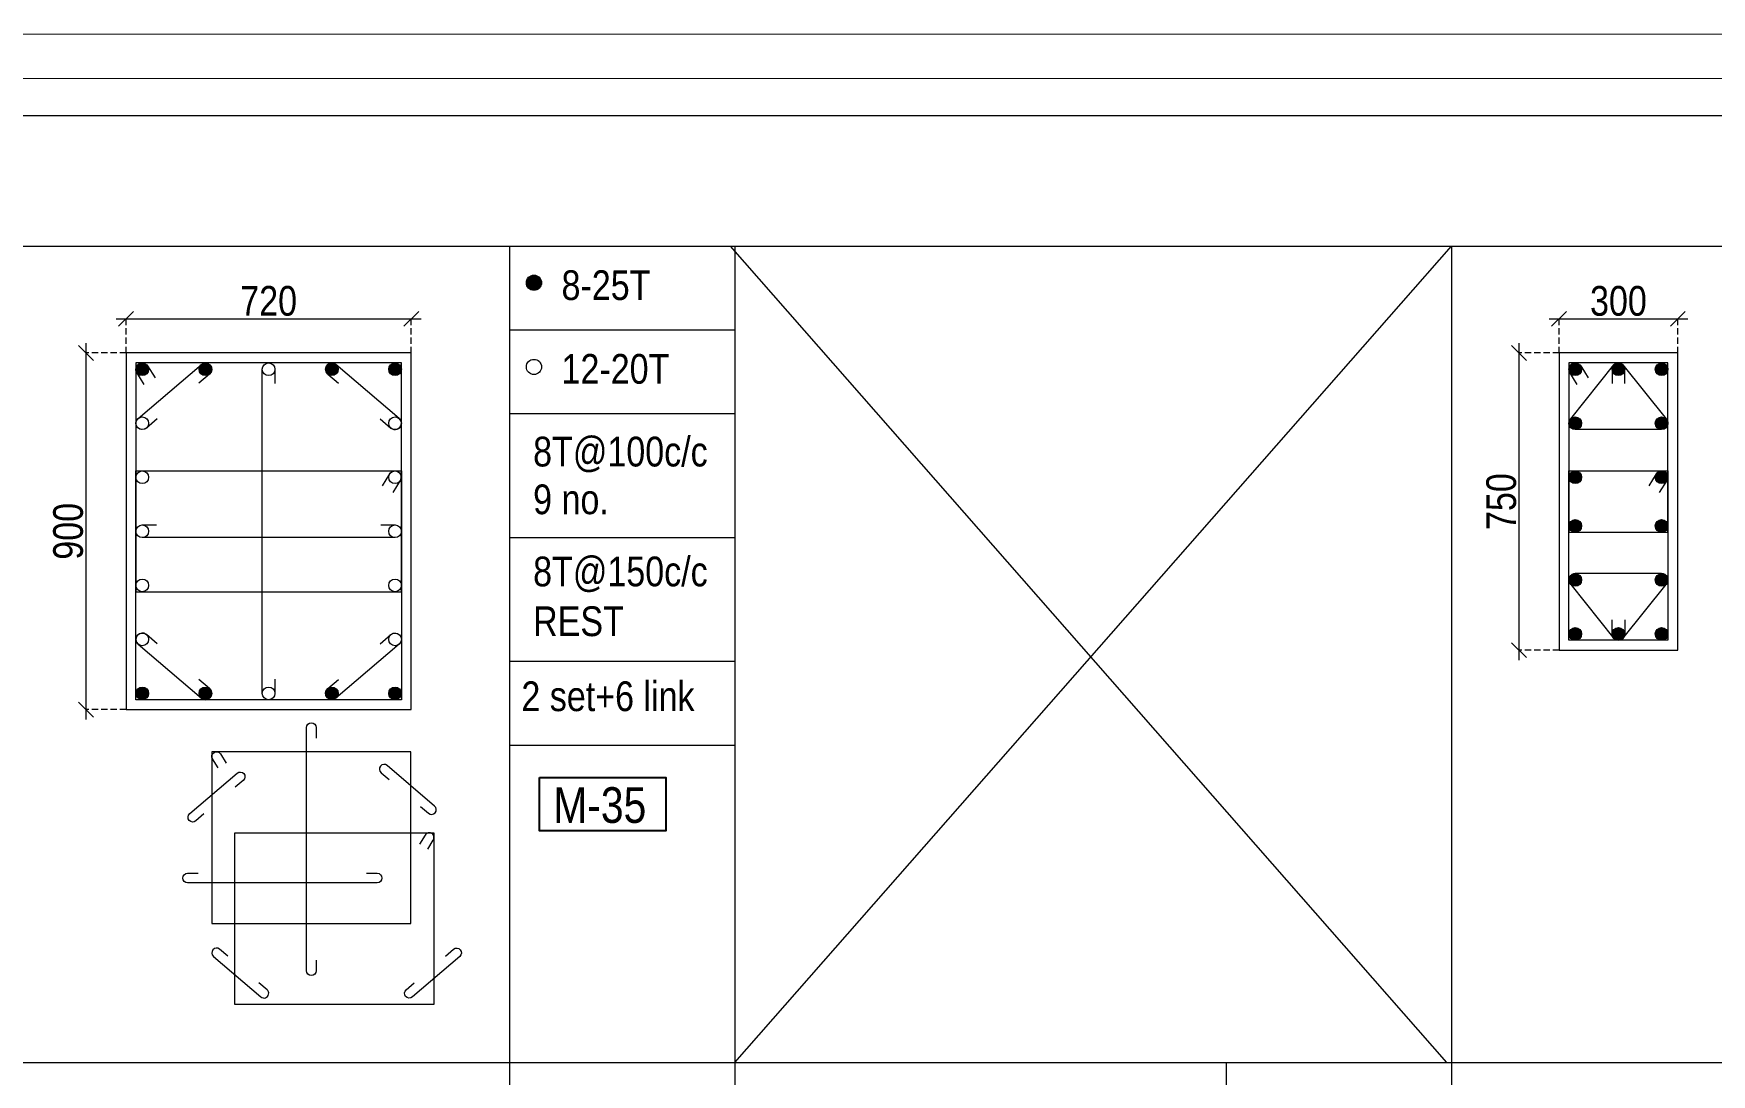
# Model space of a CAD drawing. Header units: millimetres. Extents: x 1112055 to 3390982, y -148532 to 766891.
# Drawn here: x 2161236 to 2178175, y 373830 to 384336 of the extents above; entities that cross this region are included whole.
import ezdxf
from ezdxf.enums import TextEntityAlignment as Align

# ---------------------------------------------------------------- set-up
doc = ezdxf.new("R2010")
doc.units = ezdxf.units.MM
doc.header["$PDMODE"] = 35
doc.header["$PDSIZE"] = -25
doc.linetypes.add('DASHED2', pattern=[0.375, 0.25, -0.125])
doc.linetypes.add('Hidden', pattern=[9.525, 6.35, -3.175])
for name, color, linetype, lineweight in [('B COL. SIZE DIM', 220, 'Continuous', 25), ('B COLSCH', 204, 'Continuous', 20), ('B COLUMN', 1, 'Hidden', 9), ('B STEEL', 34, 'Continuous', 15), ('B TITLE BLOCK', 250, 'Continuous', 0)]:
    doc.layers.add(name, color=color, linetype=linetype, lineweight=lineweight)
doc.layers.add('B TEXT', color=7, linetype='Continuous')
doc.styles.add('dim inside', font='romans.shx', dxfattribs={"width": 0.8, "height": 125})
doc.styles.add('SWINC', font='swissc.ttf')
doc.dimstyles.new('dim inside', dxfattribs={"dimtxt": 125, "dimasz": 100, "dimexe": 0, "dimexo": 0, "dimgap": 10, "dimtad": 0, "dimdec": 0, "dimzin": 0, "dimdsep": 46, "dimtxsty": 'dim inside', "dimblk": 'SMALL', "dimcen": 0.09, "dimadec": 0, "dimazin": 0, "dimtfac": 1, "dimtdec": 0, "dimtofl": 0, "dimtmove": 0, "dimatfit": 3, "dimfxl": 1, "dimtolj": 1, "dimtzin": 0, "dimarcsym": 2})

# ---------------------------------------------------------------- blocks, each defined once
blk = doc.blocks.new('_Oblique')
at = {"color": 0, "linetype": 'ByBlock', "lineweight": -2}
blk.add_line((-0.5, -0.5), (0.5, 0.5), dxfattribs=at)
blk = doc.blocks.new('*D1147')
at = {"layer": 'B COL. SIZE DIM', "color": 250, "lineweight": 9, "ltscale": 250, "transparency": 16777216}
blk.add_line((2162069, 381457), (2165149, 381457), dxfattribs=at)
at = {"layer": 'B COL. SIZE DIM', "color": 250, "linetype": 'DASHED2', "lineweight": 9, "ltscale": 250, "transparency": 16777216}
for p, q in [((2162169, 381112), (2162169, 381457)), ((2165049, 381112), (2165049, 381457))]:
    blk.add_line(p, q, dxfattribs=at)
at = {"layer": 'Defpoints', "color": 0, "ltscale": 250, "transparency": 16777216}
for p in [(2165049, 381457), (2162169, 381112), (2165049, 381112)]:
    blk.add_point(p, dxfattribs=at)
at = {"layer": 'B COL. SIZE DIM', "color": 250, "lineweight": 9, "ltscale": 250, "transparency": 16777216, "xscale": 150, "yscale": 150, "zscale": 150, "rotation": 180}
blk.add_blockref('_Oblique', (2162169, 381457), dxfattribs=at)
at = {"layer": 'B COL. SIZE DIM', "color": 250, "lineweight": 9, "ltscale": 250, "transparency": 16777216, "xscale": 150, "yscale": 150, "zscale": 150}
blk.add_blockref('_Oblique', (2165049, 381457), dxfattribs=at)
at = {"layer": 'B COL. SIZE DIM', "color": 6, "ltscale": 250, "transparency": 16777216, "insert": (2163609, 381636), "char_height": 300, "attachment_point": 5, "style": 'SWINC'}
blk.add_mtext('\\A1;720', dxfattribs=at)
blk = doc.blocks.new('*D1148')
at = {"layer": 'B COL. SIZE DIM', "color": 250, "lineweight": 9, "ltscale": 250, "transparency": 16777216}
blk.add_line((2161765, 381212), (2161765, 377412), dxfattribs=at)
at = {"layer": 'B COL. SIZE DIM', "color": 250, "linetype": 'DASHED2', "lineweight": 9, "ltscale": 250, "transparency": 16777216}
for p, q in [((2162169, 381112), (2161765, 381112)), ((2162169, 377512), (2161765, 377512))]:
    blk.add_line(p, q, dxfattribs=at)
at = {"layer": 'Defpoints', "color": 0, "ltscale": 250, "transparency": 16777216}
for p in [(2162169, 381112), (2161765, 377512), (2162169, 377512)]:
    blk.add_point(p, dxfattribs=at)
at = {"layer": 'B COL. SIZE DIM', "color": 250, "lineweight": 9, "ltscale": 250, "transparency": 16777216, "xscale": 150, "yscale": 150, "zscale": 150}
for p, rotation in [((2161765, 381112), 90), ((2161765, 377512), 270)]:
    blk.add_blockref('_Oblique', p, dxfattribs=dict(at, rotation=rotation))
at = {"layer": 'B COL. SIZE DIM', "color": 6, "ltscale": 250, "transparency": 16777216, "insert": (2161586, 379312), "char_height": 300, "attachment_point": 5, "rotation": 90, "style": 'SWINC'}
blk.add_mtext('\\A1;900', dxfattribs=at)
blk = doc.blocks.new('*D1164')
at = {"layer": 'B COL. SIZE DIM', "color": 250, "lineweight": 9, "ltscale": 250, "transparency": 16777216}
blk.add_line((2176536, 381457), (2177936, 381457), dxfattribs=at)
at = {"layer": 'B COL. SIZE DIM', "color": 250, "linetype": 'DASHED2', "lineweight": 9, "ltscale": 250, "transparency": 16777216}
for p, q in [((2176636, 381112), (2176636, 381457)), ((2177836, 381112), (2177836, 381457))]:
    blk.add_line(p, q, dxfattribs=at)
at = {"layer": 'Defpoints', "color": 0, "ltscale": 250, "transparency": 16777216}
for p in [(2177836, 381457), (2176636, 381112), (2177836, 381112)]:
    blk.add_point(p, dxfattribs=at)
at = {"layer": 'B COL. SIZE DIM', "color": 250, "lineweight": 9, "ltscale": 250, "transparency": 16777216, "xscale": 150, "yscale": 150, "zscale": 150, "rotation": 180}
blk.add_blockref('_Oblique', (2176636, 381457), dxfattribs=at)
at = {"layer": 'B COL. SIZE DIM', "color": 250, "lineweight": 9, "ltscale": 250, "transparency": 16777216, "xscale": 150, "yscale": 150, "zscale": 150}
blk.add_blockref('_Oblique', (2177836, 381457), dxfattribs=at)
at = {"layer": 'B COL. SIZE DIM', "color": 6, "ltscale": 250, "transparency": 16777216, "insert": (2177236, 381636), "char_height": 300, "attachment_point": 5, "style": 'SWINC'}
blk.add_mtext('\\A1;300', dxfattribs=at)
blk = doc.blocks.new('*D1165')
at = {"layer": 'B COL. SIZE DIM', "color": 250, "lineweight": 9, "ltscale": 250, "transparency": 16777216}
blk.add_line((2176232, 381212), (2176232, 378012), dxfattribs=at)
at = {"layer": 'B COL. SIZE DIM', "color": 250, "linetype": 'DASHED2', "lineweight": 9, "ltscale": 250, "transparency": 16777216}
for p, q in [((2176636, 381112), (2176232, 381112)), ((2176636, 378112), (2176232, 378112))]:
    blk.add_line(p, q, dxfattribs=at)
at = {"layer": 'Defpoints', "color": 0, "ltscale": 250, "transparency": 16777216}
for p in [(2176636, 381112), (2176232, 378112), (2176636, 378112)]:
    blk.add_point(p, dxfattribs=at)
at = {"layer": 'B COL. SIZE DIM', "color": 250, "lineweight": 9, "ltscale": 250, "transparency": 16777216, "xscale": 150, "yscale": 150, "zscale": 150}
for p, rotation in [((2176232, 381112), 90), ((2176232, 378112), 270)]:
    blk.add_blockref('_Oblique', p, dxfattribs=dict(at, rotation=rotation))
at = {"layer": 'B COL. SIZE DIM', "color": 6, "ltscale": 250, "transparency": 16777216, "insert": (2176054, 379612), "char_height": 300, "attachment_point": 5, "rotation": 90, "style": 'SWINC'}
blk.add_mtext('\\A1;750', dxfattribs=at)

msp = doc.modelspace()

# ---------------------------------------------------------------- hatches: boundary and pattern name
at = {"layer": 'B STEEL', "lineweight": 9, "ltscale": 0.5}
h = msp.add_hatch(color=34, dxfattribs=at)
edge = h.paths.add_edge_path()
edge.add_arc((2166287.5, 381821.1), 76.8, 0, 360)
h = msp.add_hatch(color=34, dxfattribs=at)
edge = h.paths.add_edge_path()
edge.add_arc((2162333.1, 380947.9), 64, 0, 360)
at = {"layer": 'B STEEL'}
h = msp.add_hatch(color=34, dxfattribs=at)
edge = h.paths.add_edge_path()
edge.add_arc((2162971.1, 380947.9), 64, 0, 360)
h = msp.add_hatch(color=34, dxfattribs=at)
edge = h.paths.add_edge_path()
edge.add_arc((2164247.1, 380947.9), 64, 0, 360)
at = {"layer": 'B STEEL', "lineweight": 9, "ltscale": 0.5}
h = msp.add_hatch(color=34, dxfattribs=at)
edge = h.paths.add_edge_path()
edge.add_arc((2164885.1, 380947.9), 64, 180, 540, ccw=False)
h = msp.add_hatch(color=34, dxfattribs=at)
edge = h.paths.add_edge_path()
edge.add_arc((2176800.2, 380947.9), 64, 0, 360)
at = {"layer": 'B STEEL'}
h = msp.add_hatch(color=34, dxfattribs=at)
edge = h.paths.add_edge_path()
edge.add_arc((2177236.2, 380947.9), 64, 0, 360)
at = {"layer": 'B STEEL', "lineweight": 9, "ltscale": 0.5}
h = msp.add_hatch(color=34, dxfattribs=at)
edge = h.paths.add_edge_path()
edge.add_arc((2177672.2, 380947.9), 64, 180, 540, ccw=False)
at = {"layer": 'B STEEL'}
h = msp.add_hatch(color=34, dxfattribs=at)
edge = h.paths.add_edge_path()
edge.add_arc((2176800.2, 380402.6), 64, 0, 360)
h = msp.add_hatch(color=34, dxfattribs=at)
edge = h.paths.add_edge_path()
edge.add_arc((2177672.2, 380402.6), 64, 0, 360)
h = msp.add_hatch(color=34, dxfattribs=at)
edge = h.paths.add_edge_path()
edge.add_arc((2176800.2, 379857.3), 64, 0, 360)
h = msp.add_hatch(color=34, dxfattribs=at)
edge = h.paths.add_edge_path()
edge.add_arc((2177672.2, 379857.3), 64, 0, 360)
h = msp.add_hatch(color=34, dxfattribs=at)
edge = h.paths.add_edge_path()
edge.add_arc((2176800.2, 379366.6), 64, 0, 360)
h = msp.add_hatch(color=34, dxfattribs=at)
edge = h.paths.add_edge_path()
edge.add_arc((2177672.2, 379366.6), 64, 0, 360)
h = msp.add_hatch(color=34, dxfattribs=at)
edge = h.paths.add_edge_path()
edge.add_arc((2176800.2, 378821.3), 64, 0, 360)
h = msp.add_hatch(color=34, dxfattribs=at)
edge = h.paths.add_edge_path()
edge.add_arc((2177672.2, 378821.3), 64, 0, 360)
at = {"layer": 'B STEEL', "lineweight": 9, "ltscale": 0.5}
h = msp.add_hatch(color=34, dxfattribs=at)
edge = h.paths.add_edge_path()
edge.add_arc((2176800.2, 378276), 64, 0, 360, ccw=False)
at = {"layer": 'B STEEL'}
h = msp.add_hatch(color=34, dxfattribs=at)
edge = h.paths.add_edge_path()
edge.add_arc((2177236.2, 378276), 64, 0, 360)
at = {"layer": 'B STEEL', "lineweight": 9, "ltscale": 0.5}
h = msp.add_hatch(color=34, dxfattribs=at)
edge = h.paths.add_edge_path()
edge.add_arc((2177672.2, 378276), 64, -180, 180)
h = msp.add_hatch(color=34, dxfattribs=at)
edge = h.paths.add_edge_path()
edge.add_arc((2162333.1, 377676), 64, 0, 360, ccw=False)
at = {"layer": 'B STEEL'}
h = msp.add_hatch(color=34, dxfattribs=at)
edge = h.paths.add_edge_path()
edge.add_arc((2162971.1, 377676), 64, 0, 360)
h = msp.add_hatch(color=34, dxfattribs=at)
edge = h.paths.add_edge_path()
edge.add_arc((2164247.1, 377676), 64, 0, 360)
at = {"layer": 'B STEEL', "lineweight": 9, "ltscale": 0.5}
h = msp.add_hatch(color=34, dxfattribs=at)
edge = h.paths.add_edge_path()
edge.add_arc((2164885.1, 377676), 64, -180, 180)

# ---------------------------------------------------------------- linework, layer by layer
at = {"layer": 'B COLSCH', "color": 250, "lineweight": 0}
for p, q in [((2087620, 383508.5), (2216655.7, 383508.5)), ((2087620, 382189.4), (2216655.7, 382189.4)), ((2166041.2, 382189.4), (2166041.2, 332750.4)), ((2175505, 373949.6), (2168271.4, 382189.4)), ((2168315.6, 382189.4), (2168315.6, 323875.2)), ((2168315.6, 373949.6), (2175549.1, 382189.4)), ((2175549.1, 382189.4), (2175549.1, 323875.2)), ((2166041.2, 381344.4), (2168315.6, 381344.4)), ((2166041.2, 380499.4), (2168315.6, 380499.4)), ((2166041.2, 379249.7), (2168315.6, 379249.7)), ((2166041.2, 377999.9), (2168315.6, 377999.9)), ((2166041.2, 377154.9), (2168315.6, 377154.9)), ((2087620, 373949.6), (2216655.7, 373949.6)), ((2173274.8, 373949.6), (2173274.8, 332750.4))]:
    msp.add_line(p, q, dxfattribs=at)
at = {"layer": 'B COLUMN', "color": 1, "linetype": 'ByBlock', "lineweight": 20}
for points in [[(2162169.1, 377512), (2165049.1, 377512), (2165049.1, 381112), (2162169.1, 381112)], [(2176636.2, 378112), (2177836.2, 378112), (2177836.2, 381112), (2176636.2, 381112)]]:
    msp.add_lwpolyline(points, close=True, dxfattribs=at)
at = {"layer": 'B STEEL', "color": 34, "lineweight": 9, "ltscale": 0.5}
for points in [[(2162269.1, 378702.6), (2164949.1, 378702.6), (2164949.1, 381012), (2162269.1, 381012)], [(2176736.2, 379302.6), (2177736.2, 379302.6), (2177736.2, 381012), (2176736.2, 381012)], [(2162269.1, 379921.3), (2164949.1, 379921.3), (2164949.1, 377612), (2162269.1, 377612)], [(2176736.2, 379921.3), (2177736.2, 379921.3), (2177736.2, 378212), (2176736.2, 378212)], [(2163035, 375355.4), (2165045, 375355.4), (2165045, 377087.5), (2163035, 377087.5)], [(2163268.3, 376269.5), (2165278.3, 376269.5), (2165278.3, 374537.5), (2163268.3, 374537.5)]]:
    msp.add_lwpolyline(points, close=True, dxfattribs=at)
for points in [[(2162353.4, 380792.9), (2162278.6, 380914.4, -1), (2162387.7, 380981.5), (2162462.4, 380860)], [(2162483.2, 380446.6), (2162374.7, 380354, -1), (2162291.5, 380451.3), (2162929.5, 380996.6, -1), (2163012.7, 380899.3), (2162904.3, 380806.6)], [(2163673.1, 377818.6), (2163673.1, 377676, -1), (2163545.1, 377676), (2163545.1, 380947.9, -1), (2163673.1, 380947.9), (2163673.1, 380805.3)], [(2164735.1, 380446.6), (2164843.5, 380354, 1), (2164926.7, 380451.3), (2164288.7, 380996.6, 1), (2164205.5, 380899.3), (2164313.9, 380806.6)], [(2176820.5, 380792.9), (2176745.7, 380914.4, -1), (2176854.7, 380981.5), (2176929.5, 380860)], [(2177300.2, 380805.3), (2177300.2, 380947.9, 1), (2177172.2, 380947.9), (2177172.2, 380805.3)], [(2164864.9, 379702.3), (2164939.6, 379823.7, 1), (2164830.6, 379890.8), (2164755.8, 379769.4)], [(2177651.9, 379702.3), (2177726.7, 379823.7, 1), (2177617.7, 379890.8), (2177542.9, 379769.4)], [(2164742.5, 379376), (2164885.1, 379376, -1), (2164885.1, 379247.9), (2162333.1, 379247.9, -1), (2162333.1, 379376), (2162475.8, 379376)], [(2162483.2, 378177.3), (2162374.7, 378270, 1), (2162291.5, 378172.6), (2162929.5, 377627.3, 1), (2163012.7, 377724.6), (2162904.3, 377817.3)], [(2164735.1, 378177.3), (2164843.5, 378270, -1), (2164926.7, 378172.6), (2164288.7, 377627.3, -1), (2164205.5, 377724.6), (2164313.9, 377817.3)], [(2177300.2, 378418.6), (2177300.2, 378276, -1), (2177172.2, 378276), (2177172.2, 378418.6)], [(2164088, 374984.1), (2164088, 374877.1, -1), (2163992, 374877.1), (2163992, 377331.1, -1), (2164088, 377331.1), (2164088, 377224.1)], [(2163098.2, 376923.2), (2163042.1, 377014.3, -1), (2163123.9, 377064.6), (2163180, 376973.5)], [(2165140.5, 376535.5), (2165221.9, 376466, 1), (2165284.2, 376539), (2164805.8, 376948, 1), (2164743.4, 376875), (2164824.7, 376805.5)], [(2162956.3, 376459), (2162875, 376389.4, -1), (2162812.6, 376462.4), (2163291.1, 376871.4, -1), (2163353.5, 376798.4), (2163272.1, 376728.9)], [(2165215.1, 376105.2), (2165271.1, 376196.3, 1), (2165189.4, 376246.6), (2165133.3, 376155.5)], [(2164598, 375860.5), (2164705, 375860.5, -1), (2164705, 375764.4), (2162791, 375764.4, -1), (2162791, 375860.5), (2162898, 375860.5)], [(2163195.5, 375025.1), (2163114.2, 375094.7, 1), (2163051.8, 375021.7), (2163530.3, 374612.7, 1), (2163592.7, 374685.7), (2163511.4, 374755.2)], [(2165394.6, 375025.1), (2165475.9, 375094.7, -1), (2165538.3, 375021.7), (2165059.8, 374612.7, -1), (2164997.4, 374685.7), (2165078.8, 374755.2)]]:
    msp.add_lwpolyline(points, format="xyb", dxfattribs=at)
for points in [[(2177281.4, 380993.3), (2177717.4, 380448, -0.6687154), (2177672.2, 380338.6), (2176800.2, 380338.6, -0.6687154), (2176755, 380448), (2177191, 380993.3, -0.4133445)], [(2177281.4, 378230.6), (2177717.4, 378776, 0.6687154), (2177672.2, 378885.3), (2176800.2, 378885.3, 0.6687154), (2176755, 378776), (2177191, 378230.6, 0.4133445)]]:
    msp.add_lwpolyline(points, format="xyb", close=True, dxfattribs=at)
for centre, radius in [((2166287.5, 381821.1), 76.8), ((2162333.1, 380947.9), 64), ((2162971.1, 380947.9), 64), ((2163609.1, 380947.9), 64), ((2164247.1, 380947.9), 64), ((2164885.1, 380947.9), 64), ((2166287.5, 380970.9), 76.8), ((2176800.2, 380947.9), 64), ((2177236.2, 380947.9), 64), ((2177672.2, 380947.9), 64), ((2162333.1, 380402.6), 64), ((2164885.1, 380402.6), 64), ((2176800.2, 380402.6), 64), ((2177672.2, 380402.6), 64), ((2162333.1, 379857.3), 64), ((2164885.1, 379857.3), 64), ((2176800.2, 379857.3), 64), ((2177672.2, 379857.3), 64), ((2162333.1, 379312), 64), ((2164885.1, 379312), 64), ((2176800.2, 379366.6), 64), ((2177672.2, 379366.6), 64), ((2162333.1, 378766.6), 64), ((2164885.1, 378766.6), 64), ((2176800.2, 378821.3), 64), ((2177672.2, 378821.3), 64), ((2162333.1, 378221.3), 64), ((2164885.1, 378221.3), 64), ((2176800.2, 378276), 64), ((2177236.2, 378276), 64), ((2177672.2, 378276), 64), ((2162333.1, 377676), 64), ((2162971.1, 377676), 64), ((2163609.1, 377676), 64), ((2164247.1, 377676), 64), ((2164885.1, 377676), 64)]:
    msp.add_circle(centre, radius, dxfattribs=at)
at = {"layer": 'B TEXT', "color": 1}
msp.add_lwpolyline([(2166344.9, 376825.9), (2167619.5, 376825.9), (2167619.5, 376287.9), (2166344.9, 376287.9)], close=True, dxfattribs=at)
at = {"layer": 'B TITLE BLOCK', "color": 1, "const_width": 10.1}
msp.add_lwpolyline([(2086797.8, 384330.6), (2086797.8, 305004), (2230948.1, 305004), (2230948.1, 384330.6)], close=True, dxfattribs=at)
at = {"layer": 'B TITLE BLOCK', "color": 250, "lineweight": 0, "const_width": 10.1}
msp.add_lwpolyline([(2087246.3, 383882.2), (2087246.3, 305452.4), (2230499.6, 305452.4), (2230499.6, 383882.2)], close=True, dxfattribs=at)

# ---------------------------------------------------------------- texts
at = {"layer": 'B TEXT', "style": 'SWINC'}
for s, p in [('8-25T', (2166566, 381646.6)), ('12-20T', (2166566, 380801.6)), ('8T@100c/c', (2166279.1, 379966.7)), ('9 no.', (2166279.1, 379485)), ('8T@150c/c', (2166279.1, 378756.8)), ('REST', (2166279.1, 378254.4)), ('2 set+6 link', (2166160.7, 377497.4))]:
    msp.add_text(s, height=300, dxfattribs=at).set_placement(p)
at = {"layer": 'B TEXT', "color": 1, "style": 'SWINC'}
msp.add_text('M-35', height=360, dxfattribs=at).set_placement((2166482.2, 376261.4), align=Align.BOTTOM_LEFT)

# ---------------------------------------------------------------- dimensions: what is measured, and where the dimension line sits
at = {"layer": 'B COL. SIZE DIM', "color": 250, "ltscale": 250}
for base, p1, p2, picture, middle in [((2165049.1, 381456.9), (2162169.1, 381112), (2165049.1, 381112), '*D1147', (2163609.1, 381636.1)), ((2177836.2, 381456.9), (2176636.2, 381112), (2177836.2, 381112), '*D1164', (2177236.2, 381635.7))]:
    dim = msp.add_linear_dim(base=base, p1=p1, p2=p2, dimstyle='dim inside', override={"dimtxt": 300, "dimasz": 150, "dimgap": 25, "dimtad": 3, "dimlfac": 0.25, "dimtxsty": 'SWINC', "dimblk1": 'Oblique', "dimblk2": 'Oblique', "dimsah": 1, "dimdle": 100, "dimclrd": 250, "dimclre": 250, "dimclrt": 6, "dimfxl": 1000, "dimlwd": 9, "dimlwe": 9}, dxfattribs=at)
    dim.commit()
    dim.dimension.update_dxf_attribs({"geometry": picture, "text_midpoint": middle})
for base, p1, p2, picture, middle in [((2161765.2, 377512), (2162169.1, 381112), (2162169.1, 377512), '*D1148', (2161586.2, 379312)), ((2176232.3, 378112), (2176636.2, 381112), (2176636.2, 378112), '*D1165', (2176053.5, 379612))]:
    dim = msp.add_linear_dim(base=base, p1=p1, p2=p2, angle=90, dimstyle='dim inside', override={"dimtxt": 300, "dimasz": 150, "dimgap": 25, "dimtad": 3, "dimlfac": 0.25, "dimtxsty": 'SWINC', "dimblk1": 'Oblique', "dimblk2": 'Oblique', "dimsah": 1, "dimdle": 100, "dimclrd": 250, "dimclre": 250, "dimclrt": 6, "dimfxl": 1000, "dimlwd": 9, "dimlwe": 9}, dxfattribs=at)
    dim.commit()
    dim.dimension.update_dxf_attribs({"geometry": picture, "text_midpoint": middle})

doc.saveas('drawing.dxf')
